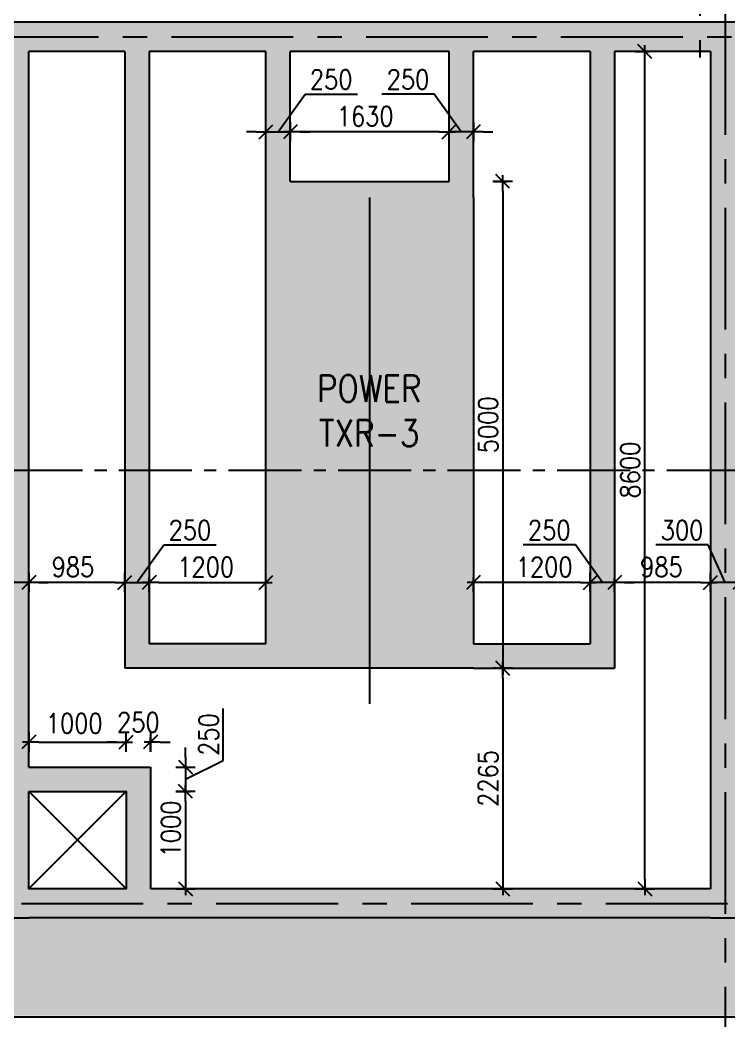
# Model space of a CAD drawing. Header units: metres. Extents: x 841183 to 1048542, y 259326 to 317714.
# Drawn here: x 859830 to 867109, y 279244 to 289525 of the extents above; entities that cross this region are included whole.
import ezdxf

# ---------------------------------------------------------------- set-up
doc = ezdxf.new("R2010")
doc.units = ezdxf.units.M
doc.header["$PDMODE"] = 34
for name, pattern in [('CENTER2', [1.125, 0.75, -0.125, 0.125, -0.125]), ('HIDDEN', [0.375, 0.25, -0.125]), ('VILLA AXIS$0$CENTER', [2, 1.25, -0.25, 0.25, -0.25])]:
    doc.linetypes.add(name, pattern=pattern)
for name, color, linetype, transparency in [('A-AXIS DIMENSION', 252, 'Continuous', 0.6), ('A-REFLECT DOWN', 252, 'Continuous', 0.6), ('G-HATCH-COL-WALL', 253, 'Continuous', 0.6)]:
    doc.layers.add(name, color=color, linetype=linetype, transparency=transparency)
for name, color, linetype in [('A-AXIS LINE', 253, 'Continuous'), ('A-SECT-PATT', 9, 'Continuous'), ('G-OPENING', 252, 'Continuous'), ('G-RC-WALL', 252, 'Continuous'), ('G-TEXT', 252, 'Continuous')]:
    doc.layers.add(name, color=color, linetype=linetype)
doc.styles.add('romans', font='romans.shx', dxfattribs={"width": 0.85})
doc.dimstyles.new('DIM-100', dxfattribs={"dimtxt": 200, "dimasz": 100, "dimexe": 50, "dimexo": 75, "dimgap": 50, "dimtad": 1, "dimdec": 0, "dimrnd": 5, "dimzin": 9, "dimdsep": 46, "dimtxsty": 'romans', "dimblk1": 'D-oblique', "dimblk2": 'D-oblique', "dimsah": 1, "dimcen": 100, "dimdle": 100, "dimclrd": 256, "dimclre": 256, "dimclrt": 131, "dimadec": 0, "dimazin": 0, "dimtfac": 1, "dimtdec": 0, "dimtofl": 0, "dimtmove": 2, "dimatfit": 3, "dimldrblk": 'OBLIQUE', "dimfxl": 100, "dimfxlon": 1, "dimtfillclr": 256, "dimtolj": 1, "dimtzin": 0, "dimarcsym": 0})

# ---------------------------------------------------------------- blocks, each defined once
blk = doc.blocks.new('D-oblique')
for p, q in [((-1, 0), (0.65, 0)), ((-0.71, -0.71), (0.71, 0.71)), ((0, -1), (0, 1))]:
    blk.add_line(p, q)
blk = doc.blocks.new('*D343')
at = {"layer": 'A-AXIS DIMENSION', "lineweight": -2, "transparency": 16777216}
for p, q in [((859596, 284135), (859059, 284135)), ((859770, 283747), (859596, 284135)), ((859620, 283647), (859620, 283797)), ((859920, 283647), (859920, 283797)), ((859520, 283747), (859420, 283747)), ((859920, 283747), (859620, 283747)), ((860020, 283747), (860120, 283747))]:
    blk.add_line(p, q, dxfattribs=at)
at = {"layer": 'Defpoints', "color": 0, "transparency": 16777216}
for p in [(859620, 283747), (859620, 283356, 0), (859920, 283225, 0)]:
    blk.add_point(p, dxfattribs=at)
at = {"layer": 'A-AXIS DIMENSION', "lineweight": -2, "transparency": 16777216, "xscale": 100, "yscale": 100, "zscale": 100}
blk.add_blockref('D-oblique', (859620, 283747), dxfattribs=at)
at = {"layer": 'A-AXIS DIMENSION', "lineweight": -2, "transparency": 16777216, "xscale": 100, "yscale": 100, "zscale": 100, "rotation": 180}
blk.add_blockref('D-oblique', (859920, 283747), dxfattribs=at)
at = {"layer": 'A-AXIS DIMENSION', "transparency": 16777216, "insert": (859328, 284285), "char_height": 200, "attachment_point": 5, "style": 'romans'}
blk.add_mtext('\\A1;300', dxfattribs=at)
blk = doc.blocks.new('_OBLIQUE')
at = {"color": 0, "linetype": 'ByBlock'}
blk.add_line((-0.5, -0.5), (0.5, 0.5), dxfattribs=at)
blk = doc.blocks.new('*D344')
at = {"layer": 'A-AXIS DIMENSION', "lineweight": -2, "transparency": 16777216}
for p, q in [((859920, 283647), (859920, 283797)), ((860905, 283647), (860905, 283797)), ((860805, 283747), (860020, 283747))]:
    blk.add_line(p, q, dxfattribs=at)
at = {"layer": 'Defpoints', "color": 0, "transparency": 16777216}
for p in [(859920, 283747), (859920, 283356, 0), (860905, 283225, 0)]:
    blk.add_point(p, dxfattribs=at)
at = {"layer": 'A-AXIS DIMENSION', "lineweight": -2, "transparency": 16777216, "xscale": 100, "yscale": 100, "zscale": 100, "rotation": 180}
blk.add_blockref('D-oblique', (859920, 283747), dxfattribs=at)
at = {"layer": 'A-AXIS DIMENSION', "lineweight": -2, "transparency": 16777216, "xscale": 100, "yscale": 100, "zscale": 100}
blk.add_blockref('D-oblique', (860905, 283747), dxfattribs=at)
at = {"layer": 'A-AXIS DIMENSION', "transparency": 16777216, "insert": (860373, 283907), "char_height": 200, "attachment_point": 5, "style": 'romans'}
blk.add_mtext('\\A1;985', dxfattribs=at)
blk = doc.blocks.new('*D345')
at = {"layer": 'A-AXIS DIMENSION', "lineweight": -2, "transparency": 16777216}
for p, q in [((861155, 283647), (861155, 283797)), ((862355, 283647), (862355, 283797)), ((861255, 283747), (862255, 283747))]:
    blk.add_line(p, q, dxfattribs=at)
at = {"layer": 'Defpoints', "color": 0, "transparency": 16777216}
for p in [(862355, 283747), (862355, 283356, 0), (861155, 283225, 0)]:
    blk.add_point(p, dxfattribs=at)
at = {"layer": 'A-AXIS DIMENSION', "lineweight": -2, "transparency": 16777216, "xscale": 100, "yscale": 100, "zscale": 100, "rotation": 180}
blk.add_blockref('D-oblique', (861155, 283747), dxfattribs=at)
at = {"layer": 'A-AXIS DIMENSION', "lineweight": -2, "transparency": 16777216, "xscale": 100, "yscale": 100, "zscale": 100}
blk.add_blockref('D-oblique', (862355, 283747), dxfattribs=at)
at = {"layer": 'A-AXIS DIMENSION', "transparency": 16777216, "insert": (861736, 283907), "char_height": 200, "attachment_point": 5, "style": 'romans'}
blk.add_mtext('\\A1;1200', dxfattribs=at)
blk = doc.blocks.new('*D346')
at = {"layer": 'A-AXIS DIMENSION', "lineweight": -2, "transparency": 16777216}
for p, q in [((861030, 283747), (861307, 284135)), ((861307, 284135), (861844, 284135)), ((860905, 283647), (860905, 283797)), ((861155, 283647), (861155, 283797)), ((860805, 283747), (860705, 283747)), ((860905, 283747), (861155, 283747)), ((861255, 283747), (861355, 283747))]:
    blk.add_line(p, q, dxfattribs=at)
at = {"layer": 'Defpoints', "color": 0, "transparency": 16777216}
for p in [(861155, 283747), (861155, 283356, 0), (860905, 283225, 0)]:
    blk.add_point(p, dxfattribs=at)
at = {"layer": 'A-AXIS DIMENSION', "lineweight": -2, "transparency": 16777216, "xscale": 100, "yscale": 100, "zscale": 100}
blk.add_blockref('D-oblique', (860905, 283747), dxfattribs=at)
at = {"layer": 'A-AXIS DIMENSION', "lineweight": -2, "transparency": 16777216, "xscale": 100, "yscale": 100, "zscale": 100, "rotation": 180}
blk.add_blockref('D-oblique', (861155, 283747), dxfattribs=at)
at = {"layer": 'A-AXIS DIMENSION', "transparency": 16777216, "insert": (861575, 284285), "char_height": 200, "attachment_point": 5, "style": 'romans'}
blk.add_mtext('\\A1;250', dxfattribs=at)
blk = doc.blocks.new('*D347')
at = {"layer": 'A-AXIS DIMENSION', "lineweight": -2, "transparency": 16777216}
for p, q in [((864485, 283647), (864485, 283797)), ((865685, 283647), (865685, 283797)), ((865585, 283747), (864585, 283747))]:
    blk.add_line(p, q, dxfattribs=at)
at = {"layer": 'Defpoints', "color": 0, "transparency": 16777216}
for p in [(864485, 283747), (864485, 283356, 0), (865685, 283225, 0)]:
    blk.add_point(p, dxfattribs=at)
at = {"layer": 'A-AXIS DIMENSION', "lineweight": -2, "transparency": 16777216, "xscale": 100, "yscale": 100, "zscale": 100, "rotation": 180}
blk.add_blockref('D-oblique', (864485, 283747), dxfattribs=at)
at = {"layer": 'A-AXIS DIMENSION', "lineweight": -2, "transparency": 16777216, "xscale": 100, "yscale": 100, "zscale": 100}
blk.add_blockref('D-oblique', (865685, 283747), dxfattribs=at)
at = {"layer": 'A-AXIS DIMENSION', "transparency": 16777216, "insert": (865212, 283907), "char_height": 200, "attachment_point": 5, "style": 'romans'}
blk.add_mtext('\\A1;1200', dxfattribs=at)
blk = doc.blocks.new('*D348')
at = {"layer": 'A-AXIS DIMENSION', "lineweight": -2, "transparency": 16777216}
for p, q in [((865533, 284135), (864995, 284135)), ((865810, 283747), (865533, 284135)), ((865685, 283647), (865685, 283797)), ((865935, 283647), (865935, 283797)), ((865585, 283747), (865485, 283747)), ((865935, 283747), (865685, 283747)), ((866035, 283747), (866135, 283747))]:
    blk.add_line(p, q, dxfattribs=at)
at = {"layer": 'Defpoints', "color": 0, "transparency": 16777216}
for p in [(865685, 283747), (865685, 283356, 0), (865935, 283225, 0)]:
    blk.add_point(p, dxfattribs=at)
at = {"layer": 'A-AXIS DIMENSION', "lineweight": -2, "transparency": 16777216, "xscale": 100, "yscale": 100, "zscale": 100}
blk.add_blockref('D-oblique', (865685, 283747), dxfattribs=at)
at = {"layer": 'A-AXIS DIMENSION', "lineweight": -2, "transparency": 16777216, "xscale": 100, "yscale": 100, "zscale": 100, "rotation": 180}
blk.add_blockref('D-oblique', (865935, 283747), dxfattribs=at)
at = {"layer": 'A-AXIS DIMENSION', "transparency": 16777216, "insert": (865264, 284285), "char_height": 200, "attachment_point": 5, "style": 'romans'}
blk.add_mtext('\\A1;250', dxfattribs=at)
blk = doc.blocks.new('*D349')
at = {"layer": 'A-AXIS DIMENSION', "lineweight": -2, "transparency": 16777216}
for p, q in [((865935, 283647), (865935, 283797)), ((866920, 283647), (866920, 283797)), ((866820, 283747), (866035, 283747))]:
    blk.add_line(p, q, dxfattribs=at)
at = {"layer": 'Defpoints', "color": 0, "transparency": 16777216}
for p in [(865935, 283747), (865935, 283356, 0), (866920, 283225, 0)]:
    blk.add_point(p, dxfattribs=at)
at = {"layer": 'A-AXIS DIMENSION', "lineweight": -2, "transparency": 16777216, "xscale": 100, "yscale": 100, "zscale": 100, "rotation": 180}
blk.add_blockref('D-oblique', (865935, 283747), dxfattribs=at)
at = {"layer": 'A-AXIS DIMENSION', "lineweight": -2, "transparency": 16777216, "xscale": 100, "yscale": 100, "zscale": 100}
blk.add_blockref('D-oblique', (866920, 283747), dxfattribs=at)
at = {"layer": 'A-AXIS DIMENSION', "transparency": 16777216, "insert": (866416, 283907), "char_height": 200, "attachment_point": 5, "style": 'romans'}
blk.add_mtext('\\A1;985', dxfattribs=at)
blk = doc.blocks.new('*D350')
at = {"layer": 'A-AXIS DIMENSION', "lineweight": -2, "transparency": 16777216}
for p, q in [((866896, 284135), (866359, 284135)), ((867070, 283747), (866896, 284135)), ((866920, 283647), (866920, 283797)), ((867220, 283647), (867220, 283797)), ((866820, 283747), (866720, 283747)), ((867220, 283747), (866920, 283747)), ((867320, 283747), (867420, 283747))]:
    blk.add_line(p, q, dxfattribs=at)
at = {"layer": 'Defpoints', "color": 0, "transparency": 16777216}
for p in [(866920, 283747), (866920, 283356, 0), (867220, 283225, 0)]:
    blk.add_point(p, dxfattribs=at)
at = {"layer": 'A-AXIS DIMENSION', "lineweight": -2, "transparency": 16777216, "xscale": 100, "yscale": 100, "zscale": 100}
blk.add_blockref('D-oblique', (866920, 283747), dxfattribs=at)
at = {"layer": 'A-AXIS DIMENSION', "lineweight": -2, "transparency": 16777216, "xscale": 100, "yscale": 100, "zscale": 100, "rotation": 180}
blk.add_blockref('D-oblique', (867220, 283747), dxfattribs=at)
at = {"layer": 'A-AXIS DIMENSION', "transparency": 16777216, "insert": (866628, 284285), "char_height": 200, "attachment_point": 5, "style": 'romans'}
blk.add_mtext('\\A1;300', dxfattribs=at)
blk = doc.blocks.new('*D370')
at = {"layer": 'A-AXIS DIMENSION', "lineweight": -2, "transparency": 16777216}
for p, q in [((859920, 282010), (859920, 282159)), ((860020, 282109), (860820, 282109)), ((860920, 282010), (860920, 282159))]:
    blk.add_line(p, q, dxfattribs=at)
at = {"layer": 'Defpoints', "color": 0, "transparency": 16777216}
for p in [(860920, 282109), (859920, 281602, -68), (860920, 281602, -68)]:
    blk.add_point(p, dxfattribs=at)
at = {"layer": 'A-AXIS DIMENSION', "lineweight": -2, "transparency": 16777216, "xscale": 100, "yscale": 100, "zscale": 100, "rotation": 180}
blk.add_blockref('D-oblique', (859920, 282109), dxfattribs=at)
at = {"layer": 'A-AXIS DIMENSION', "lineweight": -2, "transparency": 16777216, "xscale": 100, "yscale": 100, "zscale": 100}
blk.add_blockref('D-oblique', (860920, 282109), dxfattribs=at)
at = {"layer": 'A-AXIS DIMENSION', "transparency": 16777216, "insert": (860386, 282301), "char_height": 200, "attachment_point": 5, "style": 'romans'}
blk.add_mtext('\\A1;1000', dxfattribs=at)
blk = doc.blocks.new('*D371')
at = {"layer": 'A-AXIS DIMENSION', "lineweight": -2, "transparency": 16777216}
for p, q in [((861429, 281602), (861578, 281602)), ((861528, 281502), (861528, 280702)), ((861429, 280602), (861578, 280602))]:
    blk.add_line(p, q, dxfattribs=at)
at = {"layer": 'Defpoints', "color": 0, "transparency": 16777216}
for p in [(860920, 281602, -68), (860920, 280602, -68), (861528, 280602)]:
    blk.add_point(p, dxfattribs=at)
at = {"layer": 'A-AXIS DIMENSION', "lineweight": -2, "transparency": 16777216, "xscale": 100, "yscale": 100, "zscale": 100}
for p, rotation in [((861528, 281602), 90), ((861528, 280602), 270)]:
    blk.add_blockref('D-oblique', p, dxfattribs=dict(at, rotation=rotation))
at = {"layer": 'A-AXIS DIMENSION', "transparency": 16777216, "insert": (861378, 281216), "char_height": 200, "attachment_point": 5, "rotation": 90, "style": 'romans'}
blk.add_mtext('\\A1;1000', dxfattribs=at)
blk = doc.blocks.new('*D372')
at = {"layer": 'A-AXIS DIMENSION', "lineweight": -2, "transparency": 16777216}
for p, q in [((860820, 282109), (860720, 282109)), ((860920, 282010), (860920, 282159)), ((861170, 282010), (861170, 282159)), ((861270, 282109), (861370, 282109))]:
    blk.add_line(p, q, dxfattribs=at)
at = {"layer": 'Defpoints', "color": 0, "transparency": 16777216}
for p in [(861170, 282109), (860920, 281602, -68), (861170, 281602, -68)]:
    blk.add_point(p, dxfattribs=at)
at = {"layer": 'A-AXIS DIMENSION', "lineweight": -2, "transparency": 16777216, "xscale": 100, "yscale": 100, "zscale": 100}
blk.add_blockref('D-oblique', (860920, 282109), dxfattribs=at)
at = {"layer": 'A-AXIS DIMENSION', "lineweight": -2, "transparency": 16777216, "xscale": 100, "yscale": 100, "zscale": 100, "rotation": 180}
blk.add_blockref('D-oblique', (861170, 282109), dxfattribs=at)
at = {"layer": 'A-AXIS DIMENSION', "transparency": 16777216, "insert": (861045, 282312), "char_height": 200, "attachment_point": 5, "style": 'romans'}
blk.add_mtext('\\A1;250', dxfattribs=at)
blk = doc.blocks.new('*D379')
at = {"layer": 'A-AXIS DIMENSION', "lineweight": -2, "transparency": 16777216}
for p, q in [((866147, 289202), (866295, 289202)), ((866245, 280702), (866245, 289102)), ((866147, 280602), (866295, 280602))]:
    blk.add_line(p, q, dxfattribs=at)
at = {"layer": 'Defpoints', "color": 0, "transparency": 16777216}
for p in [(865801, 289202, -68), (866245, 289202), (865801, 280602, -68)]:
    blk.add_point(p, dxfattribs=at)
at = {"layer": 'A-AXIS DIMENSION', "lineweight": -2, "transparency": 16777216, "xscale": 100, "yscale": 100, "zscale": 100}
for p, rotation in [((866245, 289202), 90), ((866245, 280602), 270)]:
    blk.add_blockref('D-oblique', p, dxfattribs=dict(at, rotation=rotation))
at = {"layer": 'A-AXIS DIMENSION', "transparency": 16777216, "insert": (866095, 284902), "char_height": 200, "attachment_point": 5, "rotation": 90, "style": 'romans'}
blk.add_mtext('\\A1;8600', dxfattribs=at)
blk = doc.blocks.new('*D310')
at = {"layer": 'A-AXIS DIMENSION', "lineweight": -2, "transparency": 16777216}
for p, q in [((861917, 281918), (861917, 282455)), ((861528, 281952), (861528, 282052)), ((861528, 281727), (861917, 281918)), ((861429, 281852), (861578, 281852)), ((861528, 281852), (861528, 281602)), ((861429, 281602), (861578, 281602)), ((861528, 281502), (861528, 281402))]:
    blk.add_line(p, q, dxfattribs=at)
at = {"layer": 'Defpoints', "color": 0, "transparency": 16777216}
for p in [(860920, 281852, -68), (860920, 281602, -68), (861528, 281602)]:
    blk.add_point(p, dxfattribs=at)
at = {"layer": 'A-AXIS DIMENSION', "lineweight": -2, "transparency": 16777216, "xscale": 100, "yscale": 100, "zscale": 100}
for p, rotation in [((861528, 281852), 270), ((861528, 281602), 90)]:
    blk.add_blockref('D-oblique', p, dxfattribs=dict(at, rotation=rotation))
at = {"layer": 'A-AXIS DIMENSION', "transparency": 16777216, "insert": (861767, 282186), "char_height": 200, "attachment_point": 5, "rotation": 90, "style": 'romans'}
blk.add_mtext('\\A1;250', dxfattribs=at)
blk = doc.blocks.new('*D390')
at = {"layer": 'A-AXIS DIMENSION', "lineweight": -2, "transparency": 16777216}
for p, q in [((862605, 288276), (862605, 288426)), ((864235, 288276), (864235, 288426)), ((864135, 288376), (862705, 288376))]:
    blk.add_line(p, q, dxfattribs=at)
at = {"layer": 'Defpoints', "color": 0, "transparency": 16777216}
for p in [(862605, 288376), (862605, 287867, 0), (864235, 287854, 0)]:
    blk.add_point(p, dxfattribs=at)
at = {"layer": 'A-AXIS DIMENSION', "lineweight": -2, "transparency": 16777216, "xscale": 100, "yscale": 100, "zscale": 100, "rotation": 180}
blk.add_blockref('D-oblique', (862605, 288376), dxfattribs=at)
at = {"layer": 'A-AXIS DIMENSION', "lineweight": -2, "transparency": 16777216, "xscale": 100, "yscale": 100, "zscale": 100}
blk.add_blockref('D-oblique', (864235, 288376), dxfattribs=at)
at = {"layer": 'A-AXIS DIMENSION', "transparency": 16777216, "insert": (863374, 288536), "char_height": 200, "attachment_point": 5, "style": 'romans'}
blk.add_mtext('\\A1;1630', dxfattribs=at)
blk = doc.blocks.new('*D391')
at = {"layer": 'A-AXIS DIMENSION', "lineweight": -2, "transparency": 16777216}
for p, q in [((862480, 288376), (862757, 288764)), ((862757, 288764), (863294, 288764)), ((862355, 288276), (862355, 288426)), ((862605, 288276), (862605, 288426)), ((862255, 288376), (862155, 288376)), ((862355, 288376), (862605, 288376)), ((862705, 288376), (862805, 288376))]:
    blk.add_line(p, q, dxfattribs=at)
at = {"layer": 'Defpoints', "color": 0, "transparency": 16777216}
for p in [(862605, 288376), (862605, 287985, 0), (862355, 287854, 0)]:
    blk.add_point(p, dxfattribs=at)
at = {"layer": 'A-AXIS DIMENSION', "lineweight": -2, "transparency": 16777216, "xscale": 100, "yscale": 100, "zscale": 100}
blk.add_blockref('D-oblique', (862355, 288376), dxfattribs=at)
at = {"layer": 'A-AXIS DIMENSION', "lineweight": -2, "transparency": 16777216, "xscale": 100, "yscale": 100, "zscale": 100, "rotation": 180}
blk.add_blockref('D-oblique', (862605, 288376), dxfattribs=at)
at = {"layer": 'A-AXIS DIMENSION', "transparency": 16777216, "insert": (863025, 288914), "char_height": 200, "attachment_point": 5, "style": 'romans'}
blk.add_mtext('\\A1;250', dxfattribs=at)
blk = doc.blocks.new('*D392')
at = {"layer": 'A-AXIS DIMENSION', "lineweight": -2, "transparency": 16777216}
for p, q in [((864083, 288764), (863545, 288764)), ((864360, 288376), (864083, 288764)), ((864235, 288276), (864235, 288426)), ((864485, 288276), (864485, 288426)), ((864135, 288376), (864035, 288376)), ((864485, 288376), (864235, 288376)), ((864585, 288376), (864685, 288376))]:
    blk.add_line(p, q, dxfattribs=at)
at = {"layer": 'Defpoints', "color": 0, "transparency": 16777216}
for p in [(864235, 288376), (864235, 287985, 0), (864485, 287854, 0)]:
    blk.add_point(p, dxfattribs=at)
at = {"layer": 'A-AXIS DIMENSION', "lineweight": -2, "transparency": 16777216, "xscale": 100, "yscale": 100, "zscale": 100}
blk.add_blockref('D-oblique', (864235, 288376), dxfattribs=at)
at = {"layer": 'A-AXIS DIMENSION', "lineweight": -2, "transparency": 16777216, "xscale": 100, "yscale": 100, "zscale": 100, "rotation": 180}
blk.add_blockref('D-oblique', (864485, 288376), dxfattribs=at)
at = {"layer": 'A-AXIS DIMENSION', "transparency": 16777216, "insert": (863814, 288914), "char_height": 200, "attachment_point": 5, "style": 'romans'}
blk.add_mtext('\\A1;250', dxfattribs=at)
blk = doc.blocks.new('*D397')
at = {"layer": 'A-AXIS DIMENSION', "lineweight": -2, "transparency": 16777216}
for p, q in [((864884, 282867), (864736, 282867)), ((864786, 282767), (864786, 280702)), ((864884, 280602), (864736, 280602))]:
    blk.add_line(p, q, dxfattribs=at)
at = {"layer": 'Defpoints', "color": 0, "transparency": 16777216}
for p in [(865085, 282867, -68), (864786, 280602), (865085, 280602, -68)]:
    blk.add_point(p, dxfattribs=at)
at = {"layer": 'A-AXIS DIMENSION', "lineweight": -2, "transparency": 16777216, "xscale": 100, "yscale": 100, "zscale": 100}
for p, rotation in [((864786, 282867), 90), ((864786, 280602), 270)]:
    blk.add_blockref('D-oblique', p, dxfattribs=dict(at, rotation=rotation))
at = {"layer": 'A-AXIS DIMENSION', "transparency": 16777216, "insert": (864636, 281735), "char_height": 200, "attachment_point": 5, "rotation": 90, "style": 'romans'}
blk.add_mtext('\\A1;2265', dxfattribs=at)
blk = doc.blocks.new('*D398')
at = {"layer": 'A-AXIS DIMENSION', "lineweight": -2, "transparency": 16777216}
for p, q in [((864696, 287867), (864836, 287867)), ((864786, 287767), (864786, 282967)), ((864696, 282867), (864836, 282867))]:
    blk.add_line(p, q, dxfattribs=at)
at = {"layer": 'Defpoints', "color": 0, "transparency": 16777216}
for p in [(864089, 287867, -280), (864089, 282867, -280), (864786, 282867)]:
    blk.add_point(p, dxfattribs=at)
at = {"layer": 'A-AXIS DIMENSION', "lineweight": -2, "transparency": 16777216, "xscale": 100, "yscale": 100, "zscale": 100}
for p, rotation in [((864786, 287867), 90), ((864786, 282867), 270)]:
    blk.add_blockref('D-oblique', p, dxfattribs=dict(at, rotation=rotation))
at = {"layer": 'A-AXIS DIMENSION', "transparency": 16777216, "insert": (864636, 285367), "char_height": 200, "attachment_point": 5, "rotation": 90, "style": 'romans'}
blk.add_mtext('\\A1;5000', dxfattribs=at)
blk = doc.blocks.new('A$C10b3fa2f')
at = {"layer": 'A-REFLECT DOWN'}
h = blk.add_hatch(dxfattribs=at)
h.set_pattern_fill('AR-HBONE', color=256, scale=75, style=0)
h.set_pattern_definition([(45, (-872853.3, -501345.44), (0, 424.26407), [900, -300]), (135, (-872641.16, -501133.3), (3e-14, 424.26407), [900, -300])])
h.paths.add_polyline_path([(-40951.9, -7637.1), (-40445.1, -7637.1), (-40278.2, -7926.1), (-40445.1, -8215.1), (-40951.9, -8215.1), (-41118.8, -7926.1)])
edge = h.paths.add_edge_path()
edge.add_line((-40250.6, -6912.7), (-42275.6, -6912.7))
edge.add_line((-42275.6, -6912.7), (-42275.6, -105.8))
edge.add_line((-42275.6, -105.8), (-42275.6, 38.9))
edge.add_line((-42275.6, 38.9), (-43125, 38.9))
edge.add_line((-43125, 38.9), (-43125, -30517.1))
edge.add_line((-43125, -30517.1), (-43000, -30517.1))
edge.add_line((-43000, -30517.1), (-43000, -32386.1))
edge.add_line((-43000, -32386.1), (-6450, -32386.1))
edge.add_arc((-6450, -25886.1), 6500, 270, 360)
edge.add_line((50, -25886.1), (50, -22117.5))
edge.add_line((50, -22117.5), (-3025.4, -22117.5))
edge.add_line((-3025.4, -22117.5), (-3025.4, -31367.5))
edge.add_line((-3025.4, -31367.5), (-37875.6, -31367.3))
edge.add_line((-37875.6, -31367.3), (-37875.6, -22117.5))
edge.add_line((-37875.6, -22117.5), (-40250.6, -22117.5))
edge.add_line((-40250.6, -22117.5), (-40250.6, -6912.7))
at = {"layer": 'A-REFLECT DOWN', "color": 252, "elevation": 73.9}
blk.add_lwpolyline([(50, -22130.8), (50, -25900.3, -0.414213), (-6450, -32400.3), (-43000, -32400.3)], format="xyb", dxfattribs=at)
blk = doc.blocks.new('A$C5e30045e')
at = {"layer": 'A-SECT-PATT'}
h = blk.add_hatch(dxfattribs=at)
h.set_pattern_fill('AR-CONC', color=256, scale=35, style=0)
h.set_pattern_definition([(50, (0, 2761.75), (251.041064, -21.963247), [26.25, -288.75]), (355, (0, 2761.75), (-48.56297, 263.26725), [21, -231]), (100.451444, (20.92, 2759.92), (202.478096, 241.304), [22.30907, -245.39974]), (46.1842, (0, 2831.75), (373.53447, -57.93175), [39.375, -433.125]), (96.635635, (31.13, 2826.92), (327.13168, 340.94151), [33.46362, -368.09982]), (351.184164, (0, 2831.75), (327.13168, 340.94151), [31.5, -346.5]), (21, (35, 2814.25), (208.91747, -140.91661), [26.25, -288.75]), (326, (35, 2814.25), (85.160366, 253.802516), [21, -231]), (71.451445, (52.4, 2802.5), (294.07783, 112.885903), [22.30907, -245.39974]), (37.5, (0, 2761.75), (4.255949, 116.512849), [0, -228.2, 0, -234.5, 0, -231.875]), (7.5, (0, 2761.75), (92.074338, 138.044099), [0, -133.7, 0, -222.95, 0, -88.375]), (327.5, (-78.05, 2761.75), (186.837853, -7.894205), [0, -87.5, 0, -273, 0, -362.25]), (317.5, (-113.05, 2761.75), (204.11516, 35.036744), [0, -113.75, 0, -181.3, 0, -257.25])])
h.paths.add_polyline_path([(881519.8, 280602.4), (875769.8, 280602.4), (875769.8, 281852.4), (874519.8, 281852.4), (874519.8, 289202.2), (875504.8, 289202.2), (875504.8, 282867.2), (880534.8, 282867.2), (880534.8, 289202.2), (881519.8, 289202.2), (881519.8, 289502.2), (874369.8, 289502.2), (874369.8, 280302.4), (881519.8, 280302.4)])
h.paths.add_polyline_path([(875519.8, 280602.4), (874519.8, 280602.4), (874519.8, 281602.4), (875519.8, 281602.4)], flags=16)
h.paths.add_polyline_path([(876954.8, 283117.2), (875754.8, 283117.2), (875754.8, 289202.2), (876954.8, 289202.2)], flags=16)
h.paths.add_polyline_path([(879084.8, 283117.2), (879084.8, 289202.2), (880284.8, 289202.2), (880284.8, 283117.2)], flags=16)
h.paths.add_polyline_path([(877204.8, 287867.2), (877204.8, 289202.2), (878834.8, 289202.2), (878834.8, 287867.2)], flags=16)
h.paths.add_polyline_path([(874369.8, 289502.2), (867506.5, 289502.2), (867506.4, 289202.2), (868204.8, 289202.2), (868204.8, 282867.2), (873234.8, 282867.2), (873234.8, 289202.2), (874219.8, 289202.2), (874219.8, 281852.4), (872969.8, 281852.4), (872969.8, 280602.4), (867503.2, 280602.4), (867503.1, 280302.4), (874219.8, 280302.4), (874369.8, 280302.4)])
h.paths.add_polyline_path([(874219.8, 280602.4), (873219.8, 280602.4), (873219.8, 281602.4), (874219.8, 281602.4)], flags=16)
h.paths.add_polyline_path([(872984.8, 283117.2), (871784.8, 283117.2), (871784.8, 287702.2), (871784.8, 289202.2), (872984.8, 289202.2)], flags=16)
h.paths.add_polyline_path([(869654.8, 283117.2), (868454.8, 283117.2), (868454.8, 289202.2), (869654.8, 289202.2), (869654.8, 287702.2)], flags=16)
h.paths.add_polyline_path([(871534.8, 287867.2), (869904.8, 287867.2), (869904.8, 289202.2), (871534.8, 289202.2)], flags=16)
h.paths.add_polyline_path([(867503.2, 280602.4), (867219.8, 280602.4), (867219.8, 289202.2), (867506.4, 289202.2), (867506.5, 289502.2), (867069.8, 289502.2), (867069.8, 280302.4), (867219.8, 280302.4), (867503.1, 280302.4)])
h.paths.add_polyline_path([(867069.8, 289502.2), (859769.8, 289502.2), (859769.8, 280302.4), (859919.8, 280302.4), (866919.8, 280302.4), (867069.8, 280302.4)])
h.paths.add_polyline_path([(861169.8, 280602.4), (861169.8, 281852.4), (859919.8, 281852.4), (859919.8, 289202.2), (860904.8, 289202.2), (860904.8, 282867.2), (862354.8, 282867.2), (862619.8, 282867.2), (864484.8, 282867.2), (865934.8, 282867.2), (865934.8, 289202.2), (866919.8, 289202.2), (866919.8, 280602.4)], flags=16)
h.paths.add_polyline_path([(865684.8, 283117.2), (864484.8, 283117.2), (864484.8, 287702.2), (864484.8, 289202.2), (865684.8, 289202.2)], flags=16)
h.paths.add_polyline_path([(862354.8, 283117.2), (861154.8, 283117.2), (861154.8, 289202.2), (862354.8, 289202.2), (862354.8, 287702.2)], flags=16)
h.paths.add_polyline_path([(860919.8, 280602.4), (859919.8, 280602.4), (859919.8, 281602.4), (860919.8, 281602.4)], flags=16)
h.paths.add_polyline_path([(864234.8, 287867.2), (862604.8, 287867.2), (862604.8, 289202.2), (864234.8, 289202.2)], flags=16)
h.paths.add_polyline_path([(859769.8, 289502.2), (852469.8, 289502.2), (852469.8, 280302.4), (859619.8, 280302.4), (859769.8, 280302.4)])
h.paths.add_polyline_path([(858619.8, 280602.4), (858619.8, 281602.4), (859619.8, 281602.4), (859619.8, 280602.4)], flags=16)
h.paths.add_polyline_path([(858369.8, 280602.4), (852619.8, 280602.4), (852619.8, 289202.2), (853604.8, 289202.2), (853604.8, 282867.2), (855054.8, 282867.2), (855254.8, 282867.2), (857184.8, 282867.2), (858634.8, 282867.2), (858634.8, 289202.2), (859619.8, 289202.2), (859619.8, 281852.4), (858369.8, 281852.4)], flags=16)
h.paths.add_polyline_path([(858384.8, 283117.2), (857184.8, 283117.2), (857184.8, 287702.2), (857184.8, 289202.2), (858384.8, 289202.2)], flags=16)
h.paths.add_polyline_path([(855054.8, 283117.2), (853854.8, 283117.2), (853854.8, 289202.2), (855054.8, 289202.2), (855054.8, 287702.2)], flags=16)
h.paths.add_polyline_path([(855304.4, 287869.7), (855304.8, 289202.2), (856934.8, 289202.2), (856934.8, 287869.7)], flags=16)
h.paths.add_polyline_path([(880082.8, 284497.5), (880082.8, 287412.8), (879745.3, 287412.8), (879745.3, 284497.5)], flags=8)
h.paths.add_polyline_path([(876483.8, 284413.5), (876483.8, 287303.2), (876146.3, 287303.2), (876146.3, 284413.5)], flags=8)
h.paths.add_polyline_path([(877389, 285075), (878639.6, 285075), (878639.6, 285945.8), (877389, 285945.8)], flags=24)
h.paths.add_polyline_path([(872782.8, 284514), (872782.8, 287429.3), (872445.3, 287429.3), (872445.3, 284514)], flags=8)
h.paths.add_polyline_path([(869183.8, 284413.5), (869183.8, 287303.2), (868846.3, 287303.2), (868846.3, 284413.5)], flags=8)
h.paths.add_polyline_path([(870089, 285075), (871339.6, 285075), (871339.6, 285945.8), (870089, 285945.8)], flags=24)
h.paths.add_polyline_path([(865482.8, 284498), (865482.8, 287413.3), (865145.3, 287413.3), (865145.3, 284498)], flags=8)
h.paths.add_polyline_path([(861883.8, 284413.5), (861883.8, 287303.2), (861546.3, 287303.2), (861546.3, 284413.5)], flags=8)
h.paths.add_polyline_path([(866759.6, 284944.8), (866759.6, 287654.5), (866422.1, 287654.5), (866422.1, 284944.8)], flags=8)
h.paths.add_polyline_path([(860508.9, 284944.8), (860508.9, 287654.5), (860171.4, 287654.5), (860171.4, 284944.8)], flags=8)
h.paths.add_polyline_path([(862789, 285075), (864039.6, 285075), (864039.6, 285945.8), (862789, 285945.8)], flags=24)
h.paths.add_polyline_path([(852871.1, 283779.6), (853408.3, 283779.6), (853408.3, 284079.6), (852871.1, 284079.6)], flags=8)
h.paths.add_polyline_path([(854006.9, 284134.9), (854544, 284134.9), (854544, 284434.9), (854006.9, 284434.9)], flags=8)
h.paths.add_polyline_path([(854099.6, 283760.8), (854774.4, 283760.8), (854774.4, 284060.8), (854099.6, 284060.8)], flags=8)
h.paths.add_polyline_path([(857621.3, 283757.5), (858296.1, 283757.5), (858296.1, 284057.5), (857621.3, 284057.5)], flags=8)
h.paths.add_polyline_path([(857695.5, 284134.9), (858232.6, 284134.9), (858232.6, 284434.9), (857695.5, 284434.9)], flags=8)
h.paths.add_polyline_path([(858823.4, 283757.5), (859360.6, 283757.5), (859360.6, 284057.5), (858823.4, 284057.5)], flags=8)
h.paths.add_polyline_path([(859059, 284134.9), (859596.1, 284134.9), (859596.1, 284434.9), (859059, 284434.9)], flags=8)
h.paths.add_polyline_path([(858815.7, 282151), (859490.5, 282151), (859490.5, 282451), (858815.7, 282451)], flags=8)
h.paths.add_polyline_path([(858318.7, 280870.7), (858318.7, 281545.4), (858018.7, 281545.4), (858018.7, 280870.7)], flags=8)
h.paths.add_polyline_path([(857622.6, 281917.7), (857622.6, 282454.9), (857322.6, 282454.9), (857322.6, 281917.7)], flags=8)
h.paths.add_polyline_path([(858226.2, 282162.5), (858763.3, 282162.5), (858763.3, 282462.5), (858226.2, 282462.5)], flags=8)
h.paths.add_polyline_path([(859015.8, 284552.8), (859015.8, 285251.8), (858715.8, 285251.8), (858715.8, 284552.8)], flags=8)
h.paths.add_polyline_path([(856427.1, 281385.3), (856427.1, 282084.3), (856127.1, 282084.3), (856127.1, 281385.3)], flags=8)
h.paths.add_polyline_path([(855737, 288386.2), (856411.8, 288386.2), (856411.8, 288686.2), (855737, 288686.2)], flags=8)
h.paths.add_polyline_path([(855456.9, 288763.6), (855994, 288763.6), (855994, 289063.6), (855456.9, 289063.6)], flags=8)
h.paths.add_polyline_path([(856245.5, 288763.6), (856782.6, 288763.6), (856782.6, 289063.6), (856245.5, 289063.6)], flags=8)
h.paths.add_polyline_path([(857486.4, 285017.7), (857486.4, 285716.7), (857186.4, 285716.7), (857186.4, 285017.7)], flags=8)
h.paths.add_polyline_path([(858182.8, 284457.5), (858182.8, 287372.8), (857845.3, 287372.8), (857845.3, 284457.5)], flags=8)
h.paths.add_polyline_path([(854583.8, 284413.5), (854583.8, 287303.2), (854246.3, 287303.2), (854246.3, 284413.5)], flags=8)
h.paths.add_polyline_path([(859458.5, 284944.8), (859458.5, 287654.5), (859121, 287654.5), (859121, 284944.8)], flags=8)
h.paths.add_polyline_path([(853174.8, 284944.8), (853174.8, 287654.5), (852837.3, 287654.5), (852837.3, 284944.8)], flags=8)
h.paths.add_polyline_path([(855489, 285075), (856739.6, 285075), (856739.6, 285945.8), (855489, 285945.8)], flags=24)
at = {"layer": 'G-HATCH-COL-WALL'}
h = blk.add_hatch(color=256, dxfattribs=at)
h.dxf.hatch_style = 1
h.paths.add_polyline_path([(881519.8, 280602.4), (875769.8, 280602.4), (875769.8, 281852.4), (874519.8, 281852.4), (874519.8, 289202.2), (875504.8, 289202.2), (875504.8, 282867.2), (880534.8, 282867.2), (880534.8, 289202.2), (881519.8, 289202.2), (881519.8, 289502.2), (874369.8, 289502.2), (874369.8, 280302.4), (881519.8, 280302.4)])
h.paths.add_polyline_path([(875519.8, 280602.4), (874519.8, 280602.4), (874519.8, 281602.4), (875519.8, 281602.4)], flags=16)
h.paths.add_polyline_path([(876954.8, 283117.2), (875754.8, 283117.2), (875754.8, 289202.2), (876954.8, 289202.2)], flags=16)
h.paths.add_polyline_path([(879084.8, 283117.2), (879084.8, 289202.2), (880284.8, 289202.2), (880284.8, 283117.2)], flags=16)
h.paths.add_polyline_path([(877204.8, 287867.2), (877204.8, 289202.2), (878834.8, 289202.2), (878834.8, 287867.2)], flags=16)
h.paths.add_polyline_path([(874369.8, 289502.2), (867506.5, 289502.2), (867506.4, 289202.2), (868204.8, 289202.2), (868204.8, 282867.2), (873234.8, 282867.2), (873234.8, 289202.2), (874219.8, 289202.2), (874219.8, 281852.4), (872969.8, 281852.4), (872969.8, 280602.4), (867503.2, 280602.4), (867503.1, 280302.4), (874219.8, 280302.4), (874369.8, 280302.4)])
h.paths.add_polyline_path([(874219.8, 280602.4), (873219.8, 280602.4), (873219.8, 281602.4), (874219.8, 281602.4)], flags=16)
h.paths.add_polyline_path([(872984.8, 283117.2), (871784.8, 283117.2), (871784.8, 287702.2), (871784.8, 289202.2), (872984.8, 289202.2)], flags=16)
h.paths.add_polyline_path([(869654.8, 283117.2), (868454.8, 283117.2), (868454.8, 289202.2), (869654.8, 289202.2), (869654.8, 287702.2)], flags=16)
h.paths.add_polyline_path([(871534.8, 287867.2), (869904.8, 287867.2), (869904.8, 289202.2), (871534.8, 289202.2)], flags=16)
h.paths.add_polyline_path([(867503.2, 280602.4), (867219.8, 280602.4), (867219.8, 289202.2), (867506.4, 289202.2), (867506.5, 289502.2), (867069.8, 289502.2), (867069.8, 280302.4), (867219.8, 280302.4), (867503.1, 280302.4)])
h.paths.add_polyline_path([(867069.8, 289502.2), (859769.8, 289502.2), (859769.8, 280302.4), (859919.8, 280302.4), (866919.8, 280302.4), (867069.8, 280302.4)])
h.paths.add_polyline_path([(861169.8, 280602.4), (861169.8, 281852.4), (859919.8, 281852.4), (859919.8, 289202.2), (860904.8, 289202.2), (860904.8, 282867.2), (862354.8, 282867.2), (862619.8, 282867.2), (864484.8, 282867.2), (865934.8, 282867.2), (865934.8, 289202.2), (866919.8, 289202.2), (866919.8, 280602.4)], flags=16)
h.paths.add_polyline_path([(865684.8, 283117.2), (864484.8, 283117.2), (864484.8, 287702.2), (864484.8, 289202.2), (865684.8, 289202.2)], flags=16)
h.paths.add_polyline_path([(862354.8, 283117.2), (861154.8, 283117.2), (861154.8, 289202.2), (862354.8, 289202.2), (862354.8, 287702.2)], flags=16)
h.paths.add_polyline_path([(860919.8, 280602.4), (859919.8, 280602.4), (859919.8, 281602.4), (860919.8, 281602.4)], flags=16)
h.paths.add_polyline_path([(864234.8, 287867.2), (862604.8, 287867.2), (862604.8, 289202.2), (864234.8, 289202.2)], flags=16)
h.paths.add_polyline_path([(859769.8, 289502.2), (852469.8, 289502.2), (852469.8, 280302.4), (859619.8, 280302.4), (859769.8, 280302.4)])
h.paths.add_polyline_path([(858619.8, 280602.4), (858619.8, 281602.4), (859619.8, 281602.4), (859619.8, 280602.4)], flags=16)
h.paths.add_polyline_path([(858369.8, 280602.4), (852619.8, 280602.4), (852619.8, 289202.2), (853604.8, 289202.2), (853604.8, 282867.2), (855054.8, 282867.2), (855254.8, 282867.2), (857184.8, 282867.2), (858634.8, 282867.2), (858634.8, 289202.2), (859619.8, 289202.2), (859619.8, 281852.4), (858369.8, 281852.4)], flags=16)
h.paths.add_polyline_path([(858384.8, 283117.2), (857184.8, 283117.2), (857184.8, 287702.2), (857184.8, 289202.2), (858384.8, 289202.2)], flags=16)
h.paths.add_polyline_path([(855054.8, 283117.2), (853854.8, 283117.2), (853854.8, 289202.2), (855054.8, 289202.2), (855054.8, 287702.2)], flags=16)
h.paths.add_polyline_path([(855304.4, 287869.7), (855304.8, 289202.2), (856934.8, 289202.2), (856934.8, 287869.7)], flags=16)
h.paths.add_polyline_path([(880082.8, 284497.5), (880082.8, 287412.8), (879745.3, 287412.8), (879745.3, 284497.5)], flags=8)
h.paths.add_polyline_path([(876483.8, 284413.5), (876483.8, 287303.2), (876146.3, 287303.2), (876146.3, 284413.5)], flags=8)
h.paths.add_polyline_path([(877389, 285075), (878639.6, 285075), (878639.6, 285945.8), (877389, 285945.8)], flags=24)
h.paths.add_polyline_path([(872782.8, 284514), (872782.8, 287429.3), (872445.3, 287429.3), (872445.3, 284514)], flags=8)
h.paths.add_polyline_path([(869183.8, 284413.5), (869183.8, 287303.2), (868846.3, 287303.2), (868846.3, 284413.5)], flags=8)
h.paths.add_polyline_path([(870089, 285075), (871339.6, 285075), (871339.6, 285945.8), (870089, 285945.8)], flags=24)
h.paths.add_polyline_path([(865482.8, 284498), (865482.8, 287413.3), (865145.3, 287413.3), (865145.3, 284498)], flags=8)
h.paths.add_polyline_path([(861883.8, 284413.5), (861883.8, 287303.2), (861546.3, 287303.2), (861546.3, 284413.5)], flags=8)
h.paths.add_polyline_path([(866759.6, 284944.8), (866759.6, 287654.5), (866422.1, 287654.5), (866422.1, 284944.8)], flags=8)
h.paths.add_polyline_path([(860508.9, 284944.8), (860508.9, 287654.5), (860171.4, 287654.5), (860171.4, 284944.8)], flags=8)
h.paths.add_polyline_path([(862789, 285075), (864039.6, 285075), (864039.6, 285945.8), (862789, 285945.8)], flags=24)
h.paths.add_polyline_path([(852871.1, 283779.6), (853408.3, 283779.6), (853408.3, 284079.6), (852871.1, 284079.6)], flags=8)
h.paths.add_polyline_path([(854006.9, 284134.9), (854544, 284134.9), (854544, 284434.9), (854006.9, 284434.9)], flags=8)
h.paths.add_polyline_path([(854099.6, 283760.8), (854774.4, 283760.8), (854774.4, 284060.8), (854099.6, 284060.8)], flags=8)
h.paths.add_polyline_path([(857621.3, 283757.5), (858296.1, 283757.5), (858296.1, 284057.5), (857621.3, 284057.5)], flags=8)
h.paths.add_polyline_path([(857695.5, 284134.9), (858232.6, 284134.9), (858232.6, 284434.9), (857695.5, 284434.9)], flags=8)
h.paths.add_polyline_path([(858823.4, 283757.5), (859360.6, 283757.5), (859360.6, 284057.5), (858823.4, 284057.5)], flags=8)
h.paths.add_polyline_path([(859059, 284134.9), (859596.1, 284134.9), (859596.1, 284434.9), (859059, 284434.9)], flags=8)
h.paths.add_polyline_path([(858815.7, 282151), (859490.5, 282151), (859490.5, 282451), (858815.7, 282451)], flags=8)
h.paths.add_polyline_path([(858318.7, 280870.7), (858318.7, 281545.4), (858018.7, 281545.4), (858018.7, 280870.7)], flags=8)
h.paths.add_polyline_path([(857622.6, 281917.7), (857622.6, 282454.9), (857322.6, 282454.9), (857322.6, 281917.7)], flags=8)
h.paths.add_polyline_path([(858226.2, 282162.5), (858763.3, 282162.5), (858763.3, 282462.5), (858226.2, 282462.5)], flags=8)
h.paths.add_polyline_path([(859015.8, 284552.8), (859015.8, 285251.8), (858715.8, 285251.8), (858715.8, 284552.8)], flags=8)
h.paths.add_polyline_path([(856427.1, 281385.3), (856427.1, 282084.3), (856127.1, 282084.3), (856127.1, 281385.3)], flags=8)
h.paths.add_polyline_path([(855737, 288386.2), (856411.8, 288386.2), (856411.8, 288686.2), (855737, 288686.2)], flags=8)
h.paths.add_polyline_path([(855456.9, 288763.6), (855994, 288763.6), (855994, 289063.6), (855456.9, 289063.6)], flags=8)
h.paths.add_polyline_path([(856245.5, 288763.6), (856782.6, 288763.6), (856782.6, 289063.6), (856245.5, 289063.6)], flags=8)
h.paths.add_polyline_path([(857486.4, 285017.7), (857486.4, 285716.7), (857186.4, 285716.7), (857186.4, 285017.7)], flags=8)
h.paths.add_polyline_path([(858182.8, 284457.5), (858182.8, 287372.8), (857845.3, 287372.8), (857845.3, 284457.5)], flags=8)
h.paths.add_polyline_path([(854583.8, 284413.5), (854583.8, 287303.2), (854246.3, 287303.2), (854246.3, 284413.5)], flags=8)
h.paths.add_polyline_path([(859458.5, 284944.8), (859458.5, 287654.5), (859121, 287654.5), (859121, 284944.8)], flags=8)
h.paths.add_polyline_path([(853174.8, 284944.8), (853174.8, 287654.5), (852837.3, 287654.5), (852837.3, 284944.8)], flags=8)
h.paths.add_polyline_path([(855489, 285075), (856739.6, 285075), (856739.6, 285945.8), (855489, 285945.8)], flags=24)
at = {"layer": 'A-AXIS LINE', "linetype": 'VILLA AXIS$0$CENTER', "ltscale": 1000, "extrusion": (1, 0, 0), "elevation": 866809.9}
blk.add_lwpolyline([(316817, -97.5), (289138.3, -117)], dxfattribs=at)
at = {"layer": 'A-AXIS LINE', "linetype": 'VILLA AXIS$0$CENTER', "ltscale": 1000, "elevation": -97.9}
blk.add_lwpolyline([(867069.8, 289595.4), (867069.8, 276508.6)], dxfattribs=at)
at = {"layer": 'A-AXIS LINE', "linetype": 'VILLA AXIS$0$CENTER', "ltscale": 1000, "extrusion": (0, 1, 0)}
for points, elevation in [([(-851384.5, -206.8), (-900124.3, -97.9)], 289352.2), ([(-851845, -205.7), (-900813.9, -97.9)], 280452.2)]:
    blk.add_lwpolyline(points, dxfattribs=dict(at, elevation=elevation))
at = {"layer": 'A-AXIS LINE', "linetype": 'CENTER2', "ltscale": 1000, "extrusion": (0, 1, 0), "elevation": 284902.2}
blk.add_lwpolyline([(-851845, -205.7), (-900813.9, -97.9)], dxfattribs=at)
at = {"layer": 'G-OPENING', "linetype": 'HIDDEN', "ltscale": 5}
for p, q in [((859919.8, 281602.4, -97.9), (860919.8, 280602.4, -97.9)), ((860919.8, 281602.4, -97.9), (859919.8, 280602.4, -97.9))]:
    blk.add_line(p, q, dxfattribs=at)
at = {"layer": 'G-RC-WALL'}
for p, q in [((887169.9, 289502.2, -29.9), (852319.8, 289502.2, -29.9)), ((860904.8, 289202.2, -97.9), (859919.8, 289202.2, -97.9)), ((859919.8, 281852.4, -97.9), (859919.8, 289202.2, -97.9)), ((859919.8, 281852.4, -97.9), (859919.8, 289202.2, -97.9)), ((860904.8, 289202.2, -97.9), (860904.8, 282867.2, -97.9)), ((862354.8, 289202.2, -97.9), (861154.8, 289202.2, -97.9)), ((861154.8, 289202.2, -97.9), (861154.8, 283117.2, -97.9)), ((862354.8, 287702.2, -97.9), (862354.8, 289202.2, -97.9)), ((864234.8, 289202.2, -97.9), (862604.8, 289202.2, -97.9)), ((862604.8, 287867.2, -97.9), (862604.8, 289202.2, -97.9)), ((864234.8, 287867.2, -97.9), (864234.8, 289202.2, -97.9)), ((865684.8, 289202.2, -97.9), (864484.8, 289202.2, -97.9)), ((864484.8, 287702.2, -97.9), (864484.8, 289202.2, -97.9)), ((865684.8, 289202.2, -97.9), (865684.8, 283117.2, -97.9)), ((866919.8, 289202.2, -97.9), (865934.8, 289202.2, -97.9)), ((865934.8, 289202.2, -97.9), (865934.8, 282867.2, -97.9)), ((866919.8, 289202.2, -97.9), (866369.8, 289202.2, -97.9)), ((866919.8, 289202.2, -97.9), (866919.8, 280602.4, -97.9)), ((862354.8, 283117.2, -97.9), (861154.8, 283117.2, -97.9)), ((864484.8, 283117.2, -97.9), (865684.8, 283117.2, -97.9)), ((862354.8, 282867.2, -97.9), (860904.8, 282867.2, -97.9)), ((864484.8, 282867.2, -97.9), (865934.8, 282867.2, -97.9)), ((859919.8, 281852.4, -97.9), (861169.8, 281852.4, -97.9)), ((861169.8, 281852.4, -97.9), (861169.8, 280602.4, -97.9)), ((866919.8, 280602.4, -97.9), (861169.8, 280602.4, -97.9)), ((859619.8, 280302.4, -97.9), (859919.8, 280302.4, -97.9)), ((866919.8, 280302.4, -97.9), (859919.8, 280302.4, -97.9)), ((866919.8, 280302.4, -97.9), (867219.8, 280302.4, -97.9))]:
    blk.add_line(p, q, dxfattribs=at)
at = {"layer": 'G-RC-WALL', "elevation": -97.9}
for points in [[(862604.8, 287867.2), (864234.8, 287867.2)], [(862354.8, 283117.2), (862354.8, 287702.2)], [(864484.8, 287702.2), (864484.8, 283117.2)], [(862619.8, 282867.2), (862354.8, 282867.2)], [(864484.8, 282867.2), (862619.8, 282867.2)]]:
    blk.add_lwpolyline(points, dxfattribs=at)
at = {"layer": 'G-RC-WALL', "linetype": 'CENTER2', "ltscale": 5, "elevation": -97.9}
blk.add_lwpolyline([(863419.8, 287702.2), (863419.8, 282502.2)], dxfattribs=at)
at = {"layer": 'G-RC-WALL', "elevation": -97.9}
blk.add_lwpolyline([(859919.8, 281602.4), (860919.8, 281602.4), (860919.8, 280602.4), (859919.8, 280602.4)], close=True, dxfattribs=at)
at = {"layer": 'G-TEXT', "insert": (863414.3, 285143.7, -48.8), "char_height": 275, "width": 1574.916, "attachment_point": 8, "style": 'romans'}
blk.add_mtext('POWER TXR-3', dxfattribs=at)
at = {"layer": 'A-AXIS DIMENSION'}
for base, p1, p2, picture, middle in [((866245.2, 289202.2, -29.9), (865800.7, 280602.4, -97.9), (865800.7, 289202.2, -97.9), '*D379', (866095.2, 284902.3, -29.9)), ((864786.4, 282867.2, 182), (864089.3, 287867.2, -97.9), (864089.3, 282867.2, -97.9), '*D398', (864636.4, 285367.2, 182)), ((864786.4, 280602.4, -29.9), (865084.6, 282867.2, -97.9), (865084.6, 280602.4, -97.9), '*D397', (864636.4, 281734.8, -29.9))]:
    dim = blk.add_linear_dim(base=base, p1=p1, p2=p2, angle=90, dimstyle='DIM-100', override={"dimclrt": 256}, dxfattribs=at)
    dim.commit()
    dim.dimension.update_dxf_attribs({"geometry": picture, "text_midpoint": middle})
for base, p1, p2, override, picture, middle in [((862604.8, 288375.5, -97.9), (862354.8, 287854.2, -97.9), (862604.8, 287985.2, -97.9), {"dimclrt": 256, "dimtmove": 1}, '*D391', (862806.9, 288763.6, -97.9)), ((861154.8, 283746.9, -97.9), (860904.8, 283225.5, -97.9), (861154.8, 283356.5, -97.9), {"dimclrt": 256, "dimtmove": 1}, '*D346', (861356.9, 284134.9, -97.9)), ((862354.8, 283746.9, -97.9), (861154.8, 283225.5, -97.9), (862354.8, 283356.5, -97.9), {"dimclrt": 256}, '*D345', (861736.5, 283907.5, -97.9)), ((860919.8, 282109, -29.9), (859919.8, 281602.4, -97.9), (860919.8, 281602.4, -97.9), {"dimclrt": 256}, '*D370', (860386.4, 282301, -29.9)), ((861169.8, 282109, -29.9), (860919.8, 281602.4, -97.9), (861169.8, 281602.4, -97.9), {"dimclrt": 256}, '*D372', (861044.8, 282312.5, -29.9))]:
    dim = blk.add_linear_dim(base=base, p1=p1, p2=p2, dimstyle='DIM-100', override=override, dxfattribs=at)
    dim.commit()
    dim.dimension.update_dxf_attribs({"geometry": picture, "text_midpoint": middle, "dimtype": 160})
for base, p1, p2, angle, override, picture, middle in [((864234.8, 288375.5, -97.9), (864484.8, 287854.2, -97.9), (864234.8, 287985.2, -97.9), 180, {"dimclrt": 256, "dimtmove": 1}, '*D392', (864032.6, 288763.6, -97.9)), ((862604.8, 288375.5, -97.9), (864234.8, 287854.2, -97.9), (862604.8, 287867.2, -97.9), 180, {"dimclrt": 256}, '*D390', (863374.4, 288536.2, -97.9)), ((859619.8, 283746.9, -97.9), (859919.8, 283225.5, -97.9), (859619.8, 283356.5, -97.9), 180, {"dimclrt": 256, "dimtmove": 1}, '*D343', (859546.1, 284134.9, -97.9)), ((865684.8, 283746.9, -97.9), (865934.8, 283225.5, -97.9), (865684.8, 283356.5, -97.9), 180, {"dimclrt": 256, "dimtmove": 1}, '*D348', (865482.6, 284134.9, -97.9)), ((866919.8, 283746.9, -97.9), (867219.8, 283225.5, -97.9), (866919.8, 283356.5, -97.9), 180, {"dimclrt": 256, "dimtmove": 1}, '*D350', (866846.1, 284134.9, -97.9)), ((859919.8, 283746.9, -97.9), (860904.8, 283225.5, -97.9), (859919.8, 283356.5, -97.9), 180, {"dimclrt": 256}, '*D344', (860373, 283907.5, -97.9)), ((864484.8, 283746.9, -97.9), (865684.8, 283225.5, -97.9), (864484.8, 283356.5, -97.9), 180, {"dimclrt": 256}, '*D347', (865212.1, 283907.5, -97.9)), ((865934.8, 283746.9, -97.9), (866919.8, 283225.5, -97.9), (865934.8, 283356.5, -97.9), 180, {"dimclrt": 256}, '*D349', (866416.5, 283907.5, -97.9)), ((861527.9, 281602.4, -29.9), (860919.8, 281852.4, -97.9), (860919.8, 281602.4, -97.9), 90, {"dimclrt": 256, "dimtmove": 1}, '*D310', (861916.9, 281967.7, -29.9)), ((861527.9, 280602.4, -29.9), (860919.8, 281602.4, -97.9), (860919.8, 280602.4, -97.9), 90, {"dimclrt": 256}, '*D371', (861377.7, 281216.2, -29.9))]:
    dim = blk.add_linear_dim(base=base, p1=p1, p2=p2, angle=angle, dimstyle='DIM-100', override=override, dxfattribs=at)
    dim.commit()
    dim.dimension.update_dxf_attribs({"geometry": picture, "text_midpoint": middle, "dimtype": 160})

msp = doc.modelspace()

# ---------------------------------------------------------------- block references
at = {"color": 2}
msp.add_blockref('A$C5e30045e', (0, 0), dxfattribs=at)

# ---------------------------------------------------------------- next in the draw order: block references
msp.add_blockref('A$C10b3fa2f', (890195.4, 311683.9, -56.5), dxfattribs=at)

doc.saveas('drawing.dxf')
